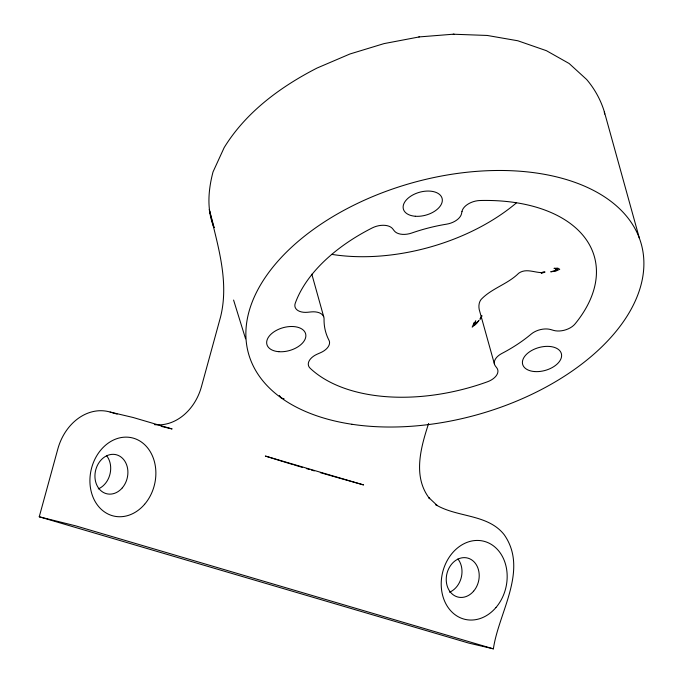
<?xml version="1.0" encoding="UTF-8"?>
<svg xmlns="http://www.w3.org/2000/svg" width="683" height="683" viewBox="0 0 683 683"><rect width="100%" height="100%" fill="white"/><g stroke="black" fill="none" stroke-linecap="round" stroke-linejoin="round"><path stroke-width="1.02" d="M428.642 423.4C420.848 447.348 412.421 476.64 429.65 498.727L428.881 497.676L437.026 505.335L435.703 504.686C457.047 517.646 487.73 513.787 504.156 534.661C528.932 569.912 498.496 612.566 493.391 648.85L468.615 643.053L39.247 516.792L57.824 448.996A50.226 40.664 -76.7 0 1 110.134 412.054L133.083 417.484L172.116 428.958L161.137 426.363M481.848 315.862L480.004 319.26L481.908 315.896M541.465 272.961L543.241 272.15L541.32 272.91M542.054 272.628L545.034 271.996L541.047 272.816L544.24 272.491C535.703 273.559 526.67 267.557 518.704 273.226C507.776 284.188 491.376 288.405 481.011 299.581C478.868 302.39 478.561 306.112 479.201 309.484L494.458 364.141M419.311 36.908L384.034 43.61L349.952 53.983L317.091 68.027C280.5 86.775 246.008 112.08 224.178 147.579L213.019 171.937C208.204 190.181 206.616 209.766 214.001 227.576M453.205 34.218L487.244 35.456L517.842 40.775L546.409 50.687L569.144 63.51L586.663 79.51C594.68 88.935 600.775 99.974 604.361 111.841L639.339 238.102M418.824 36.95L454.041 34.15M39.247 516.792L75.736 525.867L493.391 648.85M334.252 476.649L363.587 484.93L265.346 456.048L282.557 461.443M320.336 472.645L333.261 476.367M306.36 468.572L309.348 469.443M311.346 470.032L314.342 470.903M110.134 412.054L117.134 414.111M294.39 465.021L302.364 467.385M283.53 461.742L293.408 464.722M284.102 398.838L281.276 397.941L279.296 395.448M245.581 338.794L233.586 300.059M311.824 274.19L323.691 316.699M214.086 227.448L209.28 209.579C217.416 244.531 229.505 280.952 220.549 316.98L201.468 386.587A50.226 40.664 -76.7 0 1 154.375 424.613M604.609 113.771L604.361 111.841L604.592 113.907M516.288 203.005A156.39 92.367 -15.6 0 1 331.793 254.375M457.917 558.984A20.089 16.264 -76.7 0 1 449.559 592.212M106.608 455.681A20.089 16.264 -76.7 0 1 98.258 488.908M461.99 211.423L461.563 213.548A15.069 8.896 -15.6 0 1 446.622 224.161A122.65 72.441 -15.6 0 0 411.764 233.014A15.069 8.896 -15.6 0 1 394.262 230.854L392.708 228.822A15.069 8.896 -15.6 0 0 372.252 227.917A156.39 92.367 -15.6 0 0 295.235 303.32A15.069 8.896 -15.6 0 0 307.7 312.259L311.217 311.909A15.069 8.896 -15.6 0 1 324.066 318.833A122.65 72.441 -15.6 0 0 328.967 340.219A15.069 8.896 -15.6 0 1 320.558 352.701L317.296 354.127A15.069 8.896 -15.6 0 0 310.108 368.205A156.39 92.367 -15.6 0 0 487.44 381.788A15.069 8.896 -15.6 0 0 496.797 367.872L495.431 366.097A15.069 8.896 -15.6 0 1 501.86 353.461A122.65 72.441 -15.6 0 0 531.186 334.089A15.069 8.896 -15.6 0 1 550.831 329.59L553.478 330.367A15.069 8.896 -15.6 0 0 575.026 323.955A156.39 92.367 -15.6 0 0 480.072 200.512A15.069 8.896 -15.6 0 0 461.99 211.423M474.07 322.897L473.567 325.031L475.803 320.822L473.831 325.031L475.872 322.871L474.335 325.023L474.77 324.997L478.979 320.387L476.743 323.29L472.175 327.14L474.07 322.897M555.177 270.323L554.741 270.835L556.739 270.05L550.737 271.825L555.86 271.066L559.736 269.281L557.78 268.146L553.99 268.342L557.439 268.863L555.953 269.239L557.226 269.273L555.177 270.323M495.926 607.571A40.177 32.536 -76.7 0 0 484.81 541.508A40.177 32.536 -76.7 0 0 441.841 591.666A40.177 32.536 -76.7 0 0 495.926 607.571M144.625 504.267A40.177 32.536 -76.7 0 0 133.509 438.204A40.177 32.536 -76.7 0 0 90.54 488.362A40.177 32.536 -76.7 0 0 144.625 504.267M351.933 424.271A203.867 120.404 -15.6 0 0 643.753 258.908A203.867 120.404 -15.6 0 0 338.956 213.079A203.867 120.404 -15.6 0 0 351.933 424.271M534.584 371.561A20.089 11.867 -15.6 0 0 561.435 353.914A20.089 11.867 -15.6 0 0 529.999 351.514A20.089 11.867 -15.6 0 0 534.584 371.561M278.835 351.694A20.089 11.867 -15.6 0 0 305.685 334.047A20.089 11.867 -15.6 0 0 274.25 331.648A20.089 11.867 -15.6 0 0 278.835 351.694M415.307 216.255A20.089 11.867 -15.6 0 0 442.157 198.608A20.089 11.867 -15.6 0 0 410.714 196.209A20.089 11.867 -15.6 0 0 415.307 216.255M122.283 487.893A20.089 16.264 -76.7 0 0 116.725 454.861A20.089 16.264 -76.7 0 0 95.244 479.936A20.089 16.264 -76.7 0 0 122.283 487.893M473.592 591.196A20.089 16.264 -76.7 0 0 468.026 558.165A20.089 16.264 -76.7 0 0 446.545 583.248A20.089 16.264 -76.7 0 0 473.592 591.196"/></g></svg>
